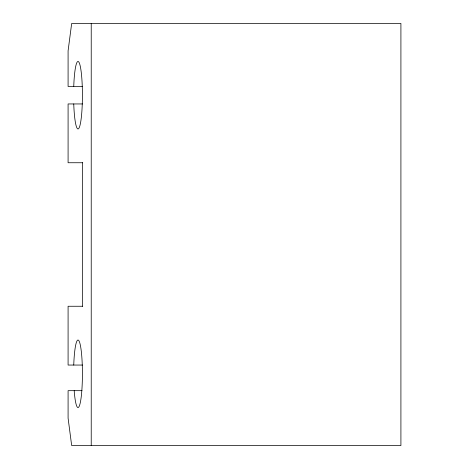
<?xml version="1.0" encoding="UTF-8"?>
<svg xmlns="http://www.w3.org/2000/svg" width="469" height="469" viewBox="0 0 469 469"><rect width="100%" height="100%" fill="white"/><g stroke="black" fill="none" stroke-linecap="round" stroke-linejoin="round"><path stroke-width="0.7" d="M82.532 86.466L68.087 86.466L68.087 50.887L71.669 23.45L400.913 23.45L400.913 445.55L71.669 445.55L68.087 418.114L68.087 390.677L81.999 390.677M82.532 103.948L68.087 103.948L68.087 162.743L82.732 162.743M82.732 306.257L68.087 306.257L68.087 365.052L82.532 365.052M91.226 23.45L91.226 445.55M82.345 162.743L82.345 306.257M73.75 86.466A33.768 4.409 -90 0 1 80.533 67.548A33.768 4.409 -90 0 1 80.533 122.866A33.768 4.409 -90 0 1 73.75 103.948M73.75 365.052A33.768 4.409 -90 0 1 80.211 344.551A33.768 4.409 -90 0 1 81.125 397.671A33.768 4.409 -90 0 1 74.19 390.677"/></g></svg>
